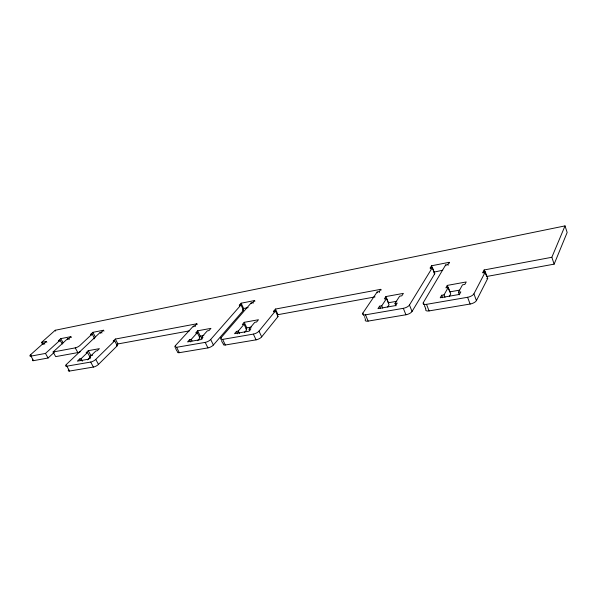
<?xml version="1.0" encoding="UTF-8"?>
<svg xmlns="http://www.w3.org/2000/svg" width="597" height="597" viewBox="0 0 597 597"><rect width="100%" height="100%" fill="white"/><g stroke="black" fill="none" stroke-linecap="round" stroke-linejoin="round"><path stroke-width="0.9" d="M486.54 276.508L554.143 264.143L567.15 232.487L565.016 225.897L55.215 330.268L41.536 342.424L42.633 344.365M554.143 264.143L551.844 257.277L565.016 225.897M425.564 308.321L425.885 309.134A5.186 2.082 -20.6 0 0 429.086 310.903L470.123 304.037A5.373 2.172 -19.5 0 0 476.428 300.597L487.719 278.478L485.324 271.896L482.906 272.344L483.204 273.172M449.459 263.098L449.16 262.314L447.847 264.546L445.623 264.978L423.318 302.612A5.201 2.052 -20.7 0 0 426.504 304.343L467.585 297.284A5.388 2.142 -19.6 0 0 473.914 293.843L485.324 271.896M482.906 272.344L484.152 269.963L551.844 257.277M459.347 294.806L458.406 292.314L462.488 284.844L464.884 284.411L466.22 281.963L447.287 285.403L445.892 287.836L448.243 287.418L450.728 293.925L449.474 296.172M458.406 292.314L460.832 291.888L459.459 294.425L440.228 297.776L441.661 295.261L444.034 294.851L448.243 287.418M365.327 318.94L365.483 319.328A4.933 1.933 -22.3 0 0 368.148 321.096L405.93 314.776A5.089 2.022 -21.3 0 0 412.042 311.47L434.758 273.732L432.385 267.568L430.198 267.993L430.497 268.762M433.758 272.195L442.72 270.225M381.095 290.09L380.782 289.329L379.229 291.627L377.125 292.023L362.857 313.097A4.948 1.91 -22.4 0 0 365.506 314.828L403.326 308.328A5.104 2 -21.4 0 0 409.452 305.015L432.385 267.568M430.198 267.993L431.564 265.777L449.16 262.314M395.96 305.858L394.998 303.485L399.639 296.187L401.848 295.784L403.371 293.388L385.916 296.56L384.349 298.94L386.513 298.552L389.065 304.776L387.647 306.97M394.998 303.485L397.221 303.089L395.654 305.56L377.961 308.649L379.58 306.194L381.759 305.813L386.513 298.552M223.524 343.656A4.425 1.59 -25.9 0 0 225.353 344.991L256.068 339.85A4.53 1.664 -25.2 0 0 261.687 336.85L278.023 316.552L275.448 310.933L273.627 311.268L273.948 311.97M277.329 315.492L277.993 314.664L375.035 296.91M254.919 301.224L254.606 300.552L252.822 302.627L251.121 302.955L221.114 337.671A4.44 1.567 -25.9 0 0 222.629 339.387L253.359 334.104A4.537 1.642 -25.2 0 0 258.994 331.104L275.448 310.933M273.627 311.268L275.433 309.067L380.782 289.329M249.837 330.79L249.076 329.178L254.785 322.32L256.591 321.992L258.464 319.738L244.203 322.328L242.3 324.574L244.069 324.253L246.71 329.82L244.412 332.566M245.882 328.999L246.83 327.872L251.285 327.081M249.076 329.178L250.889 328.857L248.956 331.178L234.546 333.693L236.509 331.387L238.285 331.074L244.069 324.253M177.69 351.558A4.283 1.478 -26.9 0 0 179.339 352.685L207.935 347.902A4.373 1.545 -26.3 0 0 213.39 345.006L243.501 310.246L240.994 304.933L239.322 305.261L239.636 305.925M242.733 309.53L243.628 308.492L248.121 307.634M197.174 324.447L196.846 323.783L194.891 325.91L193.279 326.216L175.414 345.596A4.291 1.455 -26.8 0 0 176.608 347.297L205.204 342.387A4.38 1.522 -26.3 0 0 210.674 339.484L240.994 304.933M239.322 305.261L241.136 303.201L254.606 300.552M202.07 339.141L201.301 337.589L207.293 330.887L208.972 330.581L210.942 328.372L197.652 330.79L195.667 332.984L197.316 332.686L199.965 338.036L197.562 340.723M199.308 337.23L200.293 336.126L203.838 335.499M197.316 332.686L191.264 339.357L189.607 339.648L187.562 341.902L200.965 339.559L202.987 337.29L201.301 337.589M68.692 369.752A3.97 1.216 -28.7 0 0 69.565 371.05L93.408 367.065A4.037 1.276 -28.4 0 0 98.475 364.401L117.288 345.73L114.676 340.835L113.258 341.096L113.587 341.708M116.781 345.088L117.937 343.939L189.368 330.872M103.975 331.126L103.497 330.245L101.468 332.171L100.132 332.439L66.334 364.506A3.978 1.201 -28.7 0 0 66.834 366.17L90.677 362.066A4.045 1.254 -28.3 0 0 95.751 359.409L114.676 340.835M113.258 341.096L115.34 339.059L196.846 323.783M89.319 357.081L90.923 355.521L92.639 355.222M90.125 358.707L89.349 357.305L95.863 350.991L97.266 350.738L99.408 348.655L88.274 350.678L86.125 352.745L87.505 352.499L90.162 357.357L87.558 359.879M87.505 352.499L80.961 358.782L79.573 359.021L77.364 361.14L88.565 359.185L90.759 357.051L89.349 357.305M93.998 338.79L94.662 338.663L92.139 333.999L80.005 345.409A3.806 1.104 -28.2 0 1 75.244 347.879L53.096 352.006L55.693 356.633L77.849 352.603A3.798 1.127 -28.3 0 0 80.326 351.685M91.289 335.133L90.811 334.253L92.856 332.335L103.497 330.245M53.096 352.006L67.513 338.805L68.789 338.559L70.849 336.663L71.327 337.521M62.379 343.984L59.954 340.283L58.7 340.529L59.17 341.372M32.753 359.67A3.686 1.03 -28.9 0 0 33.544 360.655L48.073 358.013L54.245 352.357M58.7 340.529L60.775 338.641L70.849 336.663M46.857 342.305L46.387 341.469L44.297 343.335L43.081 343.573L30.671 354.648A3.694 1.015 -28.8 0 0 30.954 356.125L45.476 353.424L59.954 340.283M41.536 342.424L46.387 341.469M90.811 334.253L92.139 333.999M242.666 310.41L243.501 310.246M434.079 273.866L434.758 273.732M116.579 345.857L117.288 345.73M277.344 316.671L278.023 316.552M486.809 278.642L487.719 278.478M396.714 301.291L388.453 302.754L385.916 296.56M459.66 290.127L449.757 291.881L447.287 285.403M30.671 354.648L31.156 355.491M30.954 356.125L33.544 360.655M43.081 343.573L43.551 344.409M45.476 353.424L48.073 358.013M44.297 343.335L44.768 344.178M66.334 364.506L66.677 365.118M66.834 366.17L69.565 371.05M60.775 338.641L63.125 342.879M55.215 330.268L55.67 331.089M75.244 347.879L77.849 352.603M80.961 358.782L82.311 361.222M68.789 338.559L69.259 339.417M79.573 359.021L80.476 360.655M67.513 338.805L67.991 339.663M90.677 362.066L93.408 367.065M95.751 359.409L98.475 364.401M88.274 350.678L90.923 355.521M92.856 332.335L95.371 336.992M101.468 332.171L101.945 333.059M100.132 332.439L100.602 333.32M115.34 339.059L117.937 343.939M175.578 348.379L176.943 351.066M176.608 347.297L179.339 352.685M175.414 345.596L175.749 346.267M189.607 339.648L190.764 341.954M191.264 339.357L192.033 340.894M193.279 326.216L193.607 326.872M205.204 342.387L207.935 347.902M197.652 330.79L200.293 336.126M194.891 325.91L195.219 326.574M210.674 339.484L213.39 345.006M222.629 339.387L225.353 344.991M221.114 337.671L221.457 338.372M221.405 340.536L222.771 343.327M238.285 331.074L239.434 333.477M236.509 331.387L237.658 333.79M244.203 322.328L246.83 327.872M241.136 303.201L243.628 308.492M253.359 334.104L256.068 339.85M258.994 331.104L261.687 336.85M251.121 302.955L251.434 303.627M252.822 302.627L253.135 303.298M275.433 309.067L277.993 314.664M362.857 313.097L363.349 314.268M363.685 315.044L363.849 315.44M364.342 316.604L364.506 316.992M364.834 317.776L364.998 318.164M365.506 314.828L368.148 321.096M379.58 306.194L380.55 308.545M377.125 292.023L377.438 292.784M381.759 305.813L382.729 308.164M379.229 291.627L379.543 292.388M403.326 308.328L405.93 314.776M409.452 305.015L412.042 311.47M423.318 302.612L424.124 304.657M424.445 305.47L424.766 306.283M424.922 306.694L425.407 307.91M426.504 304.343L429.086 310.903M444.034 294.851L444.981 297.313M431.564 265.777L433.041 269.62M433.191 270.001L433.631 271.15M433.78 271.531L433.929 271.919M441.661 295.261L442.608 297.724M445.623 264.978L445.914 265.762M447.847 264.546L448.146 265.329M467.585 297.284L470.123 304.037M473.914 293.843L476.428 300.597M484.152 269.963L485.346 273.239M485.645 274.06L485.943 274.874M486.242 275.695L486.391 276.105"/></g></svg>
